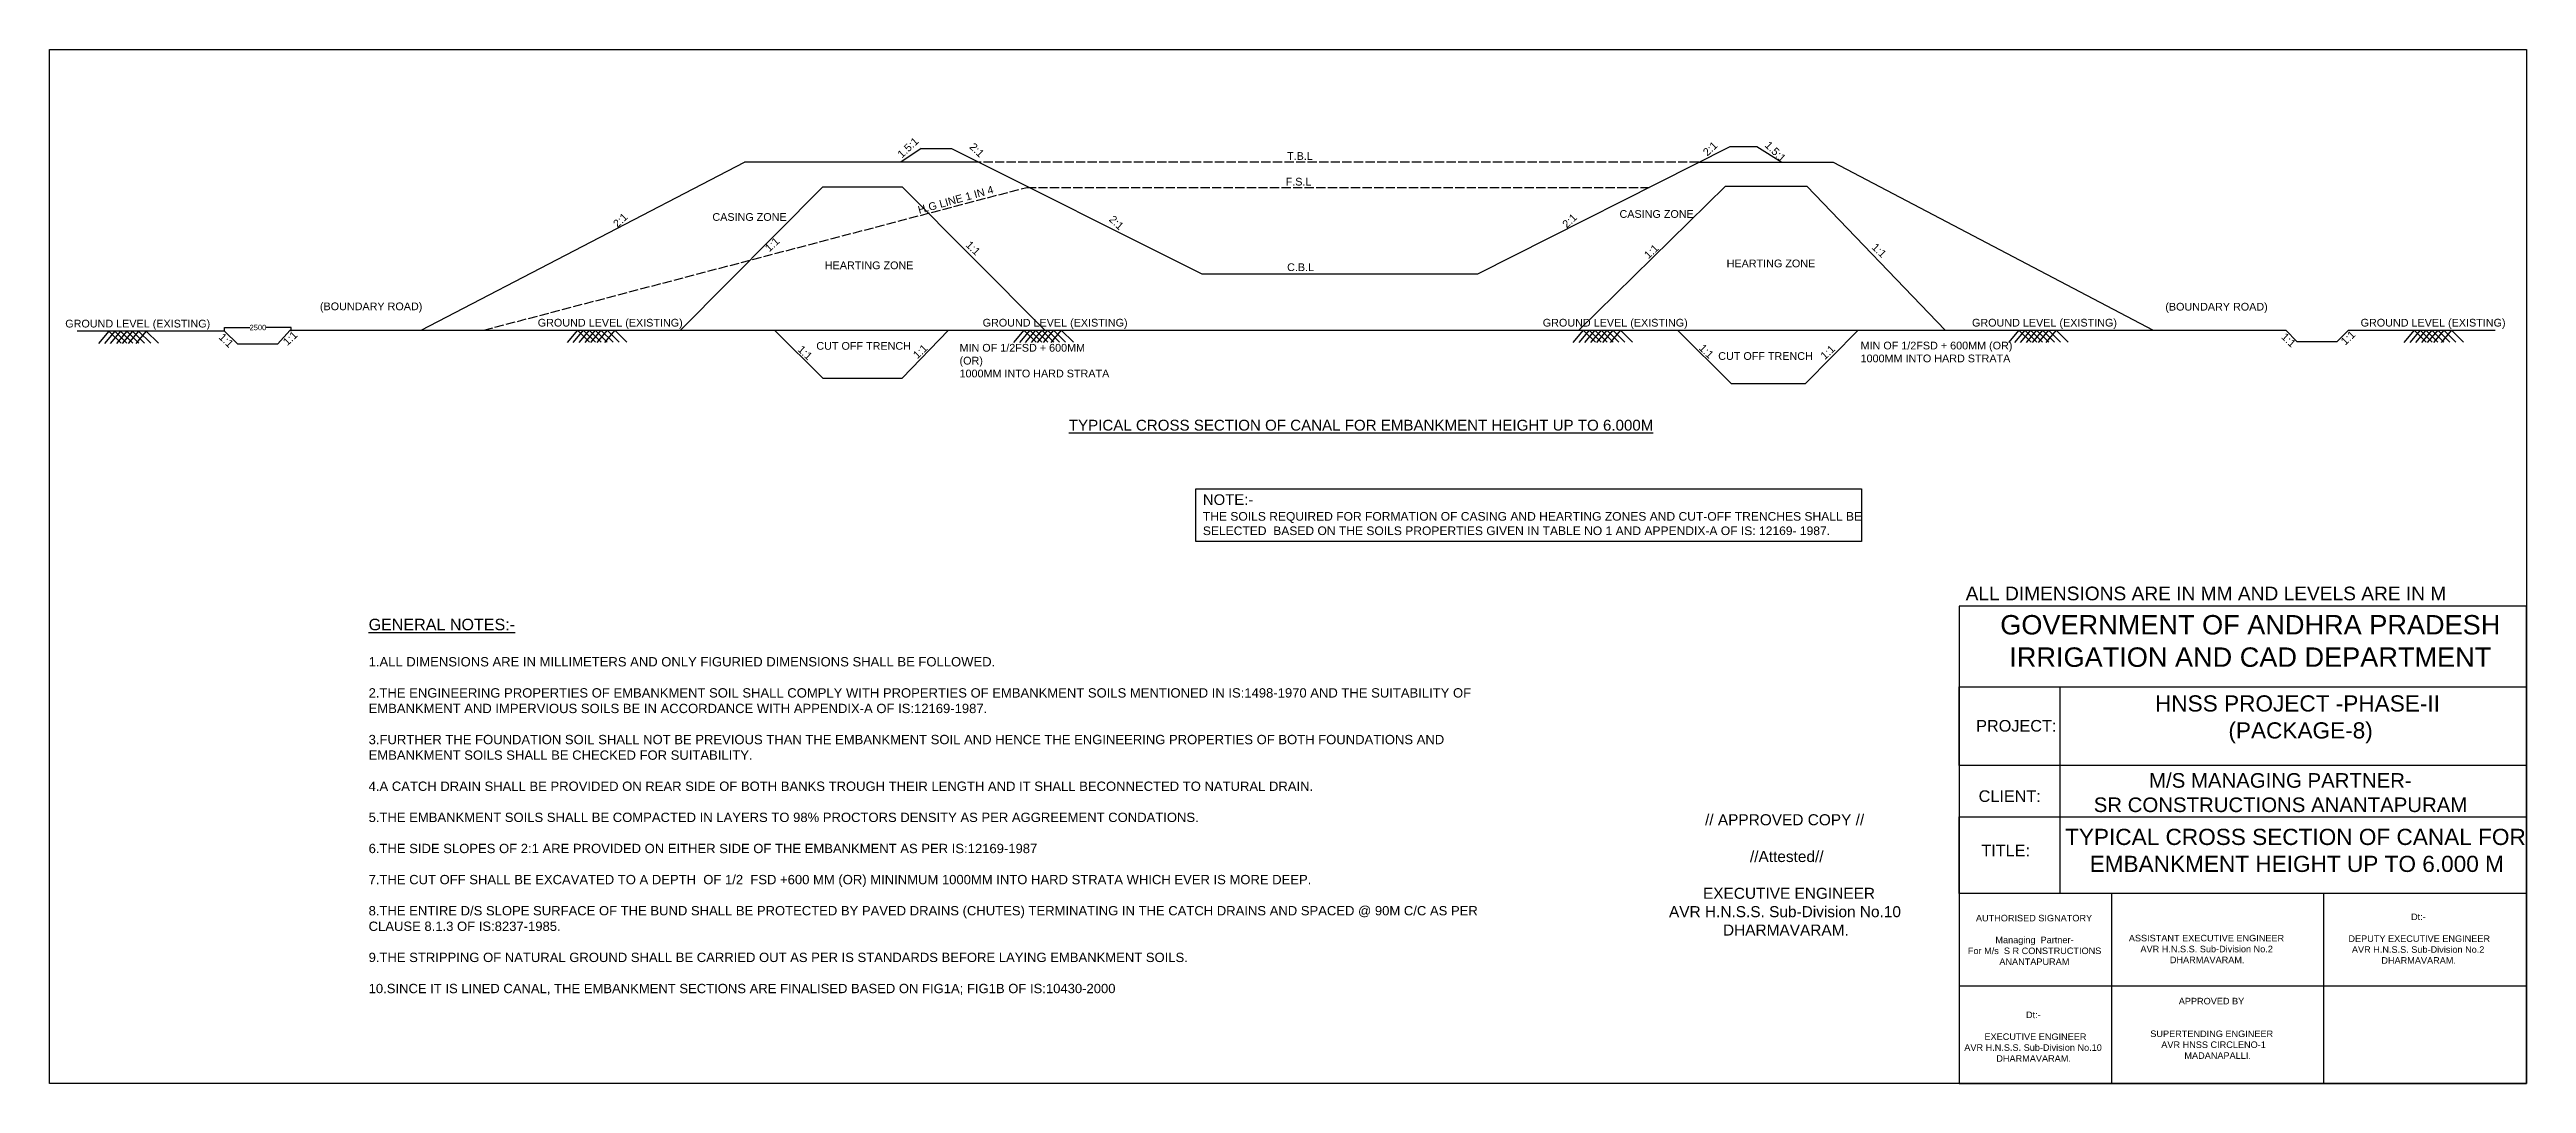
# Model space of a CAD drawing. Header units: inches. Extents: x -33408 to -1312, y 1331 to 14727.
import ezdxf

# ---------------------------------------------------------------- set-up
doc = ezdxf.new("R2010")
doc.units = ezdxf.units.IN
doc.header["$MEASUREMENT"] = 0
doc.linetypes.add('ACAD_ISO02W100', pattern=[15, 12, -3])
for name, color, linetype in [('DIMENSION', 7, 'Continuous'), ('DRAWING', 7, 'Continuous'), ('TEXT', 7, 'Continuous')]:
    doc.layers.add(name, color=color, linetype=linetype)
doc.styles.get("Standard").update_dxf_attribs({"font": 'arial.ttf'})
doc.dimstyles.get("Standard").update_dxf_attribs({"dimtxt": 70, "dimasz": 0.18, "dimexe": 0.18, "dimexo": 0.0625, "dimgap": 0.09, "dimtad": 0, "dimtih": 1, "dimtoh": 1, "dimdec": 4, "dimzin": 0, "dimdsep": 46, "dimtxsty": 'Standard', "dimcen": 0.09, "dimadec": 0, "dimazin": 0, "dimtfac": 1, "dimtdec": 4, "dimtofl": 0, "dimtmove": 0, "dimatfit": 3, "dimfxl": 1, "dimtolj": 1, "dimtzin": 0, "dimarcsym": 0})

# ---------------------------------------------------------------- blocks, each defined once
blk = doc.blocks.new('*D2')
at = {"layer": 'Defpoints', "color": 0, "transparency": 16777216}
for p in [(-31140, 11078), (-30275, 11125), (-30275, 11078)]:
    blk.add_point(p, dxfattribs=at)
at = {"layer": 'DIMENSION', "color": 0, "lineweight": -2, "transparency": 16777216}
for p, q in [((-31140, 11078), (-31140, 11126)), ((-31140, 11125), (-30813, 11125)), ((-30275, 11125), (-30603, 11125)), ((-30275, 11078), (-30275, 11126))]:
    blk.add_line(p, q, dxfattribs=at)
at = {"layer": 'DIMENSION', "color": 0, "transparency": 16777216}
for points in [[(-31140, 11125), (-31140, 11125), (-31140, 11125)], [(-30275, 11125), (-30275, 11125), (-30275, 11125)]]:
    blk.add_solid(points, dxfattribs=at)
at = {"layer": 'DIMENSION', "color": 0, "transparency": 16777216, "insert": (-30708, 11125), "char_height": 70, "attachment_point": 5}
blk.add_mtext('\\A1;2500', dxfattribs=at)

msp = doc.modelspace()

# ---------------------------------------------------------------- linework, layer by layer
at = {"layer": 'DRAWING'}
for p, q in [((-28591.64068, 11090.51809), (-24401.35307, 13265.47588)), ((-21718.63885, 13444.85698), (-18475.77786, 11820.34787)), ((-14899.25971, 11820.34787), (-11631.92448, 13469.70277)), ((-12036.49339, 13265.47588), (-10295.00085, 13265.47588)), ((-10295.00085, 13265.47588), (-6147.72303, 11090.51809)), ((-18475.77786, 11820.34787), (-14899.25971, 11820.34787))]:
    msp.add_line(p, q, dxfattribs=at)
for points in [[(-33407.98146, 14726.52933), (-1312.34514, 14726.52933), (-1312.34514, 1330.88714), (-33407.98146, 1330.88714)], [(-18555.89013, 9033.66093), (-9927.27609, 9033.66093), (-9927.27609, 8351.08228), (-18555.89013, 8351.08228)]]:
    msp.add_lwpolyline(points, close=True, dxfattribs=at)
for points in [[(-21360.55653, 13265.47588), (-24401.35307, 13265.47588)], [(-22111.45854, 13444.85698), (-22377.04893, 13265.47588)], [(-22111.45854, 13444.85698), (-21718.63885, 13444.85698)], [(-11631.92448, 13469.70277), (-11282.99934, 13469.70277)], [(-11282.99934, 13469.70277), (-10959.92429, 13265.47588)], [(-25230.90143, 11090.51809), (-23389.08492, 12947.19608), (-22358.024, 12947.19608), (-20511.07018, 11090.51809)], [(-13590.48832, 11090.51809), (-11689.1032, 12956.12778), (-10638.48042, 12956.12778), (-8844.94922, 11090.51809)], [(-30288.81341, 11090.51809), (-30454.73441, 10909.02187), (-30968.87263, 10909.02187), (-31140.2521, 11078.17071), (-33051.0902, 11078.17071)], [(-32637.49806, 11078.17071), (-32771.66615, 10919.91458)], [(-32561.53526, 11078.17071), (-32695.70335, 10919.91458)], [(-32637.49806, 11078.17071), (-32480.91285, 10923.28548)], [(-32486.55901, 11078.17071), (-32620.72709, 10919.91458)], [(-32561.53526, 11078.17071), (-32404.95006, 10923.28548)], [(-32407.63669, 11078.17071), (-32541.80478, 10919.91458)], [(-32486.55901, 11078.17071), (-32329.9738, 10923.28548)], [(-32332.66043, 11078.17071), (-32466.82852, 10919.91458)], [(-32407.63669, 11078.17071), (-32251.05148, 10923.28548)], [(-32253.73803, 11078.17071), (-32387.90611, 10919.91458)], [(-32332.66043, 11078.17071), (-32176.07523, 10923.28548)], [(-32154.0985, 11078.17071), (-32288.26659, 10919.91458)], [(-32253.73803, 11078.17071), (-32097.15282, 10923.28548)], [(-32154.0985, 11078.17071), (-31997.51329, 10923.28548)], [(-30288.81341, 11090.51809), (-4430.0233, 11090.51809), (-4287.23028, 10943.75428), (-3766.45546, 10943.75428), (-3619.46256, 11090.51809), (-1718.86959, 11090.51809)], [(-26567.34017, 11090.51809), (-26701.50826, 10932.26196)], [(-26491.37738, 11090.51809), (-26625.54546, 10932.26196)], [(-26567.34017, 11090.51809), (-26410.75496, 10935.63286)], [(-26416.40112, 11090.51809), (-26550.56921, 10932.26196)], [(-26491.37738, 11090.51809), (-26334.79217, 10935.63286)], [(-26337.4788, 11090.51809), (-26471.64689, 10932.26196)], [(-26416.40112, 11090.51809), (-26259.81591, 10935.63286)], [(-26262.50255, 11090.51809), (-26396.67063, 10932.26196)], [(-26337.4788, 11090.51809), (-26180.8936, 10935.63286)], [(-26183.58014, 11090.51809), (-26317.74822, 10932.26196)], [(-26262.50255, 11090.51809), (-26105.91734, 10935.63286)], [(-26083.94061, 11090.51809), (-26218.1087, 10932.26196)], [(-26183.58014, 11090.51809), (-26026.99493, 10935.63286)], [(-26083.94061, 11090.51809), (-25927.3554, 10935.63286)], [(-24012.15903, 11090.51809), (-23388.33323, 10469.67356), (-22359.24836, 10469.67356), (-21760.46661, 11090.51809)], [(-20781.74179, 11090.51809), (-20915.90988, 10932.26196)], [(-20705.77899, 11090.51809), (-20839.94708, 10932.26196)], [(-20781.74179, 11090.51809), (-20625.15658, 10935.63286)], [(-20630.80274, 11090.51809), (-20764.97082, 10932.26196)], [(-20705.77899, 11090.51809), (-20549.19379, 10935.63286)], [(-20551.88042, 11090.51809), (-20686.04851, 10932.26196)], [(-20630.80274, 11090.51809), (-20474.21753, 10935.63286)], [(-20476.90417, 11090.51809), (-20611.07225, 10932.26196)], [(-20551.88042, 11090.51809), (-20395.29521, 10935.63286)], [(-20397.98176, 11090.51809), (-20532.14984, 10932.26196)], [(-20476.90417, 11090.51809), (-20320.31896, 10935.63286)], [(-20298.34223, 11090.51809), (-20432.51032, 10932.26196)], [(-20397.98176, 11090.51809), (-20241.39655, 10935.63286)], [(-20298.34223, 11090.51809), (-20141.75702, 10935.63286)], [(-13534.01103, 11090.51809), (-13668.17911, 10932.26196)], [(-13458.04823, 11090.51809), (-13592.21632, 10932.26196)], [(-13534.01103, 11090.51809), (-13377.42582, 10935.63286)], [(-13383.07198, 11090.51809), (-13517.24006, 10932.26196)], [(-13458.04823, 11090.51809), (-13301.46303, 10935.63286)], [(-13304.14966, 11090.51809), (-13438.31775, 10932.26196)], [(-13383.07198, 11090.51809), (-13226.48677, 10935.63286)], [(-13229.1734, 11090.51809), (-13363.34149, 10932.26196)], [(-13304.14966, 11090.51809), (-13147.56445, 10935.63286)], [(-13150.251, 11090.51809), (-13284.41908, 10932.26196)], [(-13229.1734, 11090.51809), (-13072.5882, 10935.63286)], [(-13050.61147, 11090.51809), (-13184.77956, 10932.26196)], [(-13150.251, 11090.51809), (-12993.66579, 10935.63286)], [(-13050.61147, 11090.51809), (-12894.02626, 10935.63286)], [(-12312.72345, 11090.51809), (-11616.89887, 10397.76386), (-10652.92711, 10397.76386), (-9974.07383, 11090.51809)], [(-7889.01458, 11090.51809), (-8023.18266, 10932.26196)], [(-7813.05178, 11090.51809), (-7947.21987, 10932.26196)], [(-7889.01458, 11090.51809), (-7732.42937, 10935.63286)], [(-7738.07553, 11090.51809), (-7872.24361, 10932.26196)], [(-7813.05178, 11090.51809), (-7656.46657, 10935.63286)], [(-7659.15321, 11090.51809), (-7793.3213, 10932.26196)], [(-7738.07553, 11090.51809), (-7581.49032, 10935.63286)], [(-7584.17695, 11090.51809), (-7718.34504, 10932.26196)], [(-7659.15321, 11090.51809), (-7502.568, 10935.63286)], [(-7505.25454, 11090.51809), (-7639.42263, 10932.26196)], [(-7584.17695, 11090.51809), (-7427.59174, 10935.63286)], [(-7405.61502, 11090.51809), (-7539.7831, 10932.26196)], [(-7505.25454, 11090.51809), (-7348.66934, 10935.63286)], [(-7405.61502, 11090.51809), (-7249.02981, 10935.63286)], [(-2767.51223, 11090.51809), (-2901.68032, 10932.26196)], [(-2691.54943, 11090.51809), (-2825.71752, 10932.26196)], [(-2767.51223, 11090.51809), (-2610.92702, 10935.63286)], [(-2616.57318, 11090.51809), (-2750.74126, 10932.26196)], [(-2691.54943, 11090.51809), (-2534.96423, 10935.63286)], [(-2537.65086, 11090.51809), (-2671.81895, 10932.26196)], [(-2616.57318, 11090.51809), (-2459.98797, 10935.63286)], [(-2462.67461, 11090.51809), (-2596.84269, 10932.26196)], [(-2537.65086, 11090.51809), (-2381.06565, 10935.63286)], [(-2383.7522, 11090.51809), (-2517.92028, 10932.26196)], [(-2462.67461, 11090.51809), (-2306.0894, 10935.63286)], [(-2284.11267, 11090.51809), (-2418.28076, 10932.26196)], [(-2383.7522, 11090.51809), (-2227.16699, 10935.63286)], [(-2284.11267, 11090.51809), (-2127.52746, 10935.63286)], [(-8662.34885, 2594.71169), (-1312.34514, 2594.71169)]]:
    msp.add_lwpolyline(points, dxfattribs=at)
at = {"layer": 'DRAWING', "linetype": 'ACAD_ISO02W100', "ltscale": 10}
for points in [[(-12036.49339, 13265.47588), (-21360.55653, 13265.47588)], [(-27781.03735, 11090.51809), (-20744.51051, 12941.14199), (-12680.78247, 12940.23794)]]:
    msp.add_lwpolyline(points, dxfattribs=at)
at = {"layer": 'TEXT'}
for points in [[(-1312.34514, 7512.82851), (-8662.34885, 7512.82851), (-8662.34885, 1330.88714), (-1312.34514, 1330.88714)], [(-8662.34885, 6471.41874), (-1312.34514, 6471.41874), (-1312.34514, 5452.33563), (-8662.34885, 5452.33563)], [(-8662.34885, 4786.85447), (-1312.34514, 4786.85447), (-1312.34514, 3792.33455), (-8662.34885, 3792.33455)]]:
    msp.add_lwpolyline(points, close=True, dxfattribs=at)
for points in [[(-7357.20067, 6471.41874), (-7357.20067, 3792.33455)], [(-6690.71993, 3792.33455), (-6690.71993, 1330.88714)], [(-3943.01101, 3792.33455), (-3943.01101, 1330.88714)]]:
    msp.add_lwpolyline(points, dxfattribs=at)

# ---------------------------------------------------------------- texts
at = {"layer": 'TEXT', "char_height": 100, "attachment_point": 1}
for s, insert, width, rotation in [('1.5:1', (-22432.36968, 13386.45309), 2283.2646658, 43.154589776), ('2:1', (-21426.30314, 13528.11703), 2283.2646658, 316.144586143), ('2:1', (-11995.16846, 13412.43904), 2283.2646658, 43.154589776), ('1.5:1', (-11120.86723, 13548.75617), 2283.2646658, 316.144586143), ('H.G LINE 1 IN 4', (-22165.93535, 12693.27559), 1323.1691678, 15.625523248), ('2:1', (-26116.55759, 12485.5644), 2283.2646658, 43.154589776), ('2:1', (-19618.05534, 12587.97351), 2283.2646658, 316.144586143), ('2:1', (-13816.34198, 12479.02975), 2283.2646658, 43.154589776), ('1:1', (-24149.42096, 12171.19205), 2283.2646658, 43.154589776), ('1:1', (-21475.57267, 12257.63444), 2283.2646658, 316.144586143), ('1:1', (-9735.96851, 12227.82797), 2283.2646658, 316.144586143), ('1:1', (-12758.1315, 12081.40433), 2283.2646658, 43.154589776), ('1:1', (-31154.47726, 11062.73468), 2283.2646658, 316.144586143), ('1:1', (-30395.48986, 10955.58892), 2283.2646658, 43.154589776), ('1:1', (-4428.90099, 11066.12608), 2283.2646658, 316.144586143), ('1:1', (-3729.53642, 10961.63561), 2283.2646658, 43.154589776), ('1:1', (-23653.14888, 10902.61852), 2283.2646658, 316.144586143), ('1:1', (-22230.78551, 10786.12149), 2283.2646658, 43.154589776), ('1:1', (-11974.66768, 10921.49261), 2283.2646658, 316.144586143), ('1:1', (-10471.77398, 10774.7999), 2283.2646658, 43.154589776)]:
    msp.add_mtext(s, dxfattribs=dict(at, insert=insert, width=width, rotation=rotation))
at = {"layer": 'TEXT', "attachment_point": 1}
for s, insert, char_height, width in [('T.B.L', (-17372.38969, 13397.15135), 100, 329.8540246), ('F.S.L', (-17390.43543, 13064.74571), 100, 329.8540246), ('CASING ZONE', (-24818.64651, 12607.25687), 100, 1323.1691678), ('CASING ZONE', (-13064.37077, 12646.06923), 100, 1323.1691678), ('HEARTING ZONE', (-23361.94786, 11980.63218), 100, 1323.1691678), ('C.B.L', (-17371.52341, 11956.67899), 100, 329.8540246), ('HEARTING ZONE', (-11676.66693, 12005.28405), 100, 1323.1691678), ('(BOUNDARY ROAD)', (-29904.47965, 11449.08449), 100, 1323.1691678), ('GROUND LEVEL (EXISTING)', (-27081.60725, 11237.46295), 100, 6334.9775906), ('GROUND LEVEL (EXISTING)', (-21317.12471, 11237.46295), 100, 6334.9775906), ('GROUND LEVEL (EXISTING)', (-14058.73074, 11237.46295), 100, 6334.9775906), ('GROUND LEVEL (EXISTING)', (-8497.17634, 11237.46295), 100, 6334.9775906), ('(BOUNDARY ROAD)', (-5992.11268, 11444.49154), 100, 1323.1691678), ('GROUND LEVEL (EXISTING)', (-3461.49343, 11237.46295), 100, 6334.9775906), ('GROUND LEVEL (EXISTING)', (-33204.36175, 11225.61633), 100, 6334.9775906), ('CUT OFF TRENCH', (-23471.79727, 10937.00002), 100, 1323.1691678), ('MIN OF 1/2FSD + 600MM \\P(OR) \\P1000MM INTO HARD STRATA', (-21616.14197, 10912.57139), 100, 2283.2646658), ('MIN OF 1/2FSD + 600MM (OR) \\P1000MM INTO HARD STRATA', (-9940.65322, 10941.29357), 100, 2283.2646658), ('CUT OFF TRENCH', (-11785.3343, 10805.78492), 100, 1323.1691678), ('{\\LTYPICAL CROSS SECTION OF CANAL FOR EMBANKMENT HEIGHT UP TO 6.000M}', (-20200.00193, 9929.70532), 140, 9587.6370225), ('\\pt894.83;{\\H1.2325x;NOTE:-\\P}THE SOILS REQUIRED FOR FORMATION OF CASING AND HEARTING ZONES AND CUT-OFF TRENCHES SHALL BE SELECTED  BASED ON THE SOILS PROPERTIES GIVEN IN TABLE NO 1 AND APPENDIX-A OF IS: 12169- 1987.', (-18463.17318, 8963.97295), 111.85400088, 9308.5964866), ('ALL DIMENSIONS ARE IN MM AND LEVELS ARE IN M', (-8578.93276, 7768.08189), 177.5182024, 6334.9775906), ('\\pt967.42;{\\H1.2325x;\\LGENERAL NOTES:-\\P\\P\\H0.81136x;\\l1.ALL DIMENSIONS ARE IN MILLIMETERS AND ONLY FIGURIED DIMENSIONS SHALL BE FOLLOWED.\\P\\P2.THE ENGINEERING PROPERTIES OF EMBANKMENT SOIL SHALL COMPLY WITH PROPERTIES OF EMBANKMENT SOILS MENTIONED IN IS:1498-1970 AND THE SUITABILITY OF EMBANKMENT AND IMPERVIOUS SOILS BE IN ACCORDANCE WITH APPENDIX-A OF IS:12169-1987.\\P\\P3.FURTHER THE FOUNDATION SOIL SHALL NOT BE PREVIOUS THAN THE EMBANKMENT SOIL AND HENCE THE ENGINEERING PROPERTIES OF BOTH FOUNDATIONS AND EMBANKMENT SOILS SHALL BE CHECKED FOR SUITABILITY.\\P\\P4.A CATCH DRAIN SHALL BE PROVIDED ON REAR SIDE OF BOTH BANKS TROUGH THEIR LENGTH AND IT SHALL BECONNECTED TO NATURAL DRAIN.\\P\\P5.THE EMBANKMENT SOILS SHALL BE COMPACTED IN LAYERS TO 98% PROCTORS DENSITY AS PER AGGREEMENT CONDATIONS.\\P\\P6.THE SIDE SLOPES OF 2:1 ARE PROVIDED ON EITHER SIDE OF THE EMBANKMENT AS PER IS:12169-1987\\P\\P7.THE CUT OFF SHALL BE EXCAVATED TO A DEPTH  OF 1/2  FSD +600 MM (OR) MININMUM 1000MM INTO HARD STRATA WHICH EVER IS MORE DEEP.\\P\\P8.THE ENTIRE D/S SLOPE SURFACE OF THE BUND SHALL BE PROTECTED BY PAVED DRAINS (CHUTES) TERMINATING IN THE CATCH DRAINS AND SPACED @ 90M C/C AS PER CLAUSE 8.1.3 OF IS:8237-1985.\\P\\P9.THE STRIPPING OF NATURAL GROUND SHALL BE CARRIED OUT AS PER IS STANDARDS BEFORE LAYING EMBANKMENT SOILS.\\P\\P10.SINCE IT IS LINED CANAL, THE EMBANKMENT SECTIONS ARE FINALISED BASED ON FIG1A; }FIG1B OF IS:10430-2000 ', (-29273.23202, 7351.85193), 120.92788467, 14899.6179678), ('PROJECT:', (-8442.97701, 6039.89666), 150.566614, 1404.8383798), ('\\pi723.87;M/S MANAGING PARTNER-                             \\P\\pi7.0049;SR CONSTRUCTIONS ANANTAPURAM', (-6926.58003, 5351.27891), 189.0163118, 4823.4822485), ('\\pi2554.1;// APPROVED COPY //\\P\\pi3585.5;\\P\\pi3080.7; //Attested//\\P\\pi3585.5;\\P\\pi2416.7;  EXECUTIVE ENGINEER\\P\\pi2087.3;AVR H.N.S.S. Sub-Division No.10\\P\\pi2786.8;DHARMAVARAM.', (-14510.49585, 4818.85414), 142.8692026, 7171.0310643), ('CLIENT:', (-8411.08448, 5128.62407), 150.566614, 1404.8383798), ('\\pi273.03;TYPICAL CROSS SECTION OF CANAL FOR \\P\\pi591.32;EMBANKMENT HEIGHT UP TO 6.000 M', (-7563.73636, 4630.07506), 209.5760195, 6505.8171942), ('TITLE:', (-8376.42128, 4422.97036), 150.566614, 816.464413), ('\\pi2037.5;Dt:-  \\P\\pi2126.4;\\P\\pi1193.2; DEPUTY EXECUTIVE ENGINEER\\P\\pi1271.1;AVR H.N.S.S. Sub-Division No.2\\P\\pi1652.7;DHARMAVARAM.', (-4845.33582, 3532.14959), 84.7279468, 4252.7481625), ('\\pi1373.8;AUTHORISED SIGNATORY\\P\\pi2126.4;\\P\\pi1626;Managing  Partner-\\P\\pi1269.6;For M/s  S R CONSTRUCTIONS\\P\\pi1677.1;ANANTAPURAM', (-9819.79279, 3515.52706), 84.7279468, 4252.7481625), ('\\pi2126.4;\\P\\P\\pi1120.8;ASSISTANT EXECUTIVE ENGINEER\\P\\pi1271.1;AVR H.N.S.S. Sub-Division No.2\\P\\pi1652.7;DHARMAVARAM.', (-7585.53133, 3538.76168), 84.7279468, 4252.7481625), ('\\pi2037.5;Dt:- \\P\\pi2126.4;\\P\\pi1433.2;  EXECUTIVE ENGINEER\\P\\pi1237.9;AVR H.N.S.S. Sub-Division No.10\\P\\pi1652.7;DHARMAVARAM.', (-9834.78928, 2261.82354), 84.7279468, 4252.7481625), ('\\pi1702.6;APPROVED BY\\P\\pi2126.4;\\P\\pi2093.5;  \\P\\pi1334;SUPERTENDING ENGINEER                \\P\\pi1443.3; AVR HNSS CIRCLENO-1\\P\\pi0;                                                      MADANAPALLI.', (-7520.35701, 2440.45061), 84.7279468, 4252.7481625)]:
    msp.add_mtext(s, dxfattribs=dict(at, insert=insert, char_height=char_height, width=width))
at = {"layer": 'TEXT', "color": 7, "width": 7172.2193775, "attachment_point": 5}
for s, insert, char_height in [('GOVERNMENT OF ANDHRA PRADESH\\PIRRIGATION AND CAD DEPARTMENT', (-4890.95193, 7062.43913), 251.4912234), ('HNSS PROJECT -PHASE-II\\P (PACKAGE-8)', (-4279.78783, 6048.433), 209.5760195)]:
    msp.add_mtext(s, dxfattribs=dict(at, insert=insert, char_height=char_height))

# ---------------------------------------------------------------- dimensions: what is measured, and where the dimension line sits
at = {"layer": 'DIMENSION'}
dim = msp.add_linear_dim(base=(-30275.30696, 11125.3483), p1=(-31140.2521, 11078.17071), p2=(-30275.30696, 11078.17071), text='2500', dimstyle='Standard', dxfattribs=at)
dim.commit()
dim.dimension.update_dxf_attribs({"geometry": '*D2', "text_midpoint": (-30707.77953, 11125.3483), "dimtype": 160})

doc.saveas('drawing.dxf')
